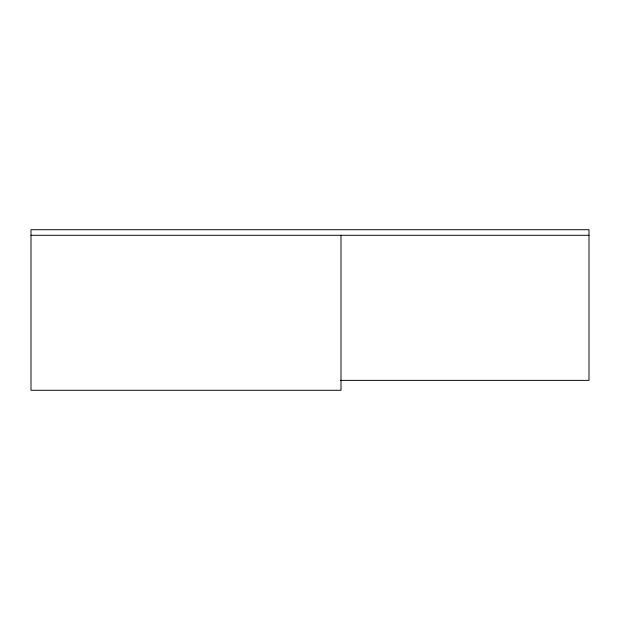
<?xml version="1.0" encoding="UTF-8"?>
<svg xmlns="http://www.w3.org/2000/svg" width="620" height="620" viewBox="0 0 620 620"><rect width="100%" height="100%" fill="white"/><g stroke="black" fill="none" stroke-linecap="round" stroke-linejoin="round"><path stroke-width="0.93" d="M31 235.29L589 235.29M340.543 380.37L589 380.37L589 229.71L31 229.71L31 390.29L341 390.29L341 235.29"/></g></svg>
